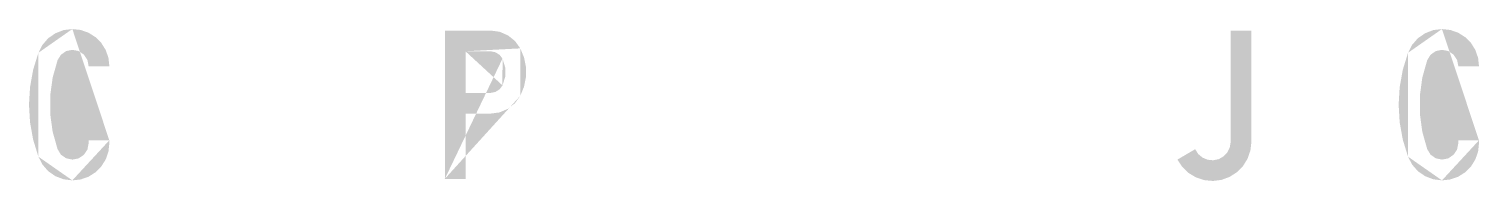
# Model space of a CAD drawing. Extents: x 154 to 1022, y -1349 to 247.
# Drawn here: x 483 to 1022, y -1349 to -1293 of the extents above.
import ezdxf

# ---------------------------------------------------------------- set-up
doc = ezdxf.new("R2010")
doc.units = 0
doc.header["$LTSCALE"] = 12
doc.header["$MEASUREMENT"] = 0
doc.layers.add('GREEN', color=84, linetype='CONTINUOUS')

msp = doc.modelspace()

# ---------------------------------------------------------------- hatches: boundary and pattern name
at = {"layer": 'GREEN'}
h = msp.add_hatch(color=256, dxfattribs=at)
h.paths.add_polyline_path([(513.11, -1335.14), (513.09, -1335.14)], flags=16)
edge = h.paths.add_edge_path()
edge.add_line((505.41, -1334.03), (513.11, -1334.03))
edge.add_line((513.11, -1334.03), (513.11, -1335.14))
edge.add_line((512.78, -1338.2), (513.11, -1335.14))
edge.add_line((512.78, -1338.2), (511.77, -1341.12))
edge.add_line((511.77, -1341.12), (510.12, -1343.72))
edge.add_line((510.12, -1343.72), (507.96, -1345.91))
edge.add_line((507.96, -1345.91), (505.35, -1347.56))
edge.add_line((505.35, -1347.56), (502.44, -1348.56))
edge.add_line((502.44, -1348.56), (499.37, -1348.9))
edge.add_line((499.37, -1348.9), (496.13, -1348.49))
edge.add_line((496.13, -1348.49), (493.06, -1347.33))
edge.add_line((493.06, -1347.33), (490.38, -1345.47))
edge.add_line((490.38, -1345.47), (488.24, -1343))
edge.add_line((488.24, -1343), (486.74, -1340.08))
edge.add_line((486.74, -1340.08), (484.81, -1333.82))
edge.add_line((484.81, -1333.82), (483.65, -1327.38))
edge.add_line((483.65, -1327.38), (483.26, -1320.83))
edge.add_line((483.26, -1320.83), (483.65, -1314.31))
edge.add_line((483.65, -1314.31), (484.81, -1307.86))
edge.add_line((484.81, -1307.86), (486.74, -1301.6))
edge.add_line((486.74, -1301.6), (488.24, -1298.69))
edge.add_line((488.24, -1298.69), (490.38, -1296.21))
edge.add_line((490.38, -1296.21), (493.06, -1294.36))
edge.add_line((493.06, -1294.36), (496.13, -1293.17))
edge.add_line((496.13, -1293.17), (499.37, -1292.79))
edge.add_line((499.37, -1292.79), (502.44, -1293.12))
edge.add_line((502.44, -1293.12), (505.35, -1294.13))
edge.add_line((505.35, -1294.13), (507.96, -1295.78))
edge.add_line((507.96, -1295.78), (510.12, -1297.94))
edge.add_line((510.12, -1297.94), (511.77, -1300.57))
edge.add_line((511.77, -1300.57), (512.78, -1303.48))
edge.add_line((512.78, -1303.48), (513.11, -1306.55))
edge.add_line((513.11, -1306.55), (505.41, -1306.55))
edge.add_line((505.41, -1306.55), (504.97, -1304.23))
edge.add_line((504.97, -1304.23), (503.65, -1302.25))
edge.add_line((503.65, -1302.25), (501.69, -1300.93))
edge.add_line((501.69, -1300.93), (499.37, -1300.49))
edge.add_line((499.37, -1300.49), (497.05, -1300.96))
edge.add_line((497.05, -1300.96), (495.12, -1302.32))
edge.add_line((495.12, -1302.32), (493.88, -1304.33))
edge.add_line((493.88, -1304.33), (492.05, -1310.8))
edge.add_line((492.05, -1310.8), (491.13, -1317.48))
edge.add_line((491.13, -1317.48), (491.13, -1324.21))
edge.add_line((491.13, -1324.21), (492.05, -1330.86))
edge.add_line((492.05, -1330.86), (493.88, -1337.33))
edge.add_line((493.88, -1337.33), (495.12, -1339.36))
edge.add_line((495.12, -1339.36), (497.05, -1340.7))
edge.add_line((497.05, -1340.7), (499.37, -1341.19))
edge.add_line((499.37, -1341.19), (501.69, -1340.73))
edge.add_line((501.69, -1340.73), (503.65, -1339.41))
edge.add_line((503.65, -1339.41), (504.97, -1337.46))
edge.add_line((504.97, -1337.46), (505.41, -1335.14))
edge.add_line((505.41, -1335.14), (505.41, -1334.03))
edge = h.paths.add_edge_path(flags=16)
edge.add_line((513.11, -1334.03), (513.09, -1334.03))
edge.add_line((499.37, -1292.79), (499.35, -1292.79))
edge.add_line((486.74, -1301.6), (486.72, -1301.6))
edge.add_line((486.74, -1340.08), (486.72, -1340.08))
edge.add_line((499.37, -1348.9), (499.35, -1348.9))
h = msp.add_hatch(color=256, dxfattribs=at)
h.paths.add_polyline_path([(654.78, -1301.03), (654.75, -1301.03)], flags=16)
edge = h.paths.add_edge_path(flags=17)
edge.add_line((645.42, -1316.45), (645.42, -1301.03))
edge.add_line((645.42, -1301.03), (654.78, -1301.03))
edge.add_line((656.53, -1301.4), (654.78, -1301.03))
edge.add_line((656.53, -1301.4), (658.07, -1302.35))
edge.add_line((658.07, -1302.35), (659.16, -1303.79))
edge.add_line((659.16, -1303.79), (660.16, -1307.04))
edge.add_line((660.16, -1307.04), (660.16, -1310.44))
edge.add_line((660.16, -1310.44), (659.16, -1313.69))
edge.add_line((659.16, -1313.69), (658.07, -1315.13))
edge.add_line((658.07, -1315.13), (656.53, -1316.09))
edge.add_line((656.53, -1316.09), (654.78, -1316.45))
edge.add_line((654.78, -1316.45), (645.42, -1316.45))
h.paths.add_polyline_path([(654.75, -1293.35), (654.78, -1293.35)], flags=16)
edge = h.paths.add_edge_path()
edge.add_line((645.42, -1348.33), (637.74, -1348.33))
edge.add_line((637.74, -1348.33), (637.74, -1293.35))
edge.add_line((637.74, -1293.35), (654.78, -1293.35))
edge.add_line((658.07, -1293.79), (654.78, -1293.35))
edge.add_line((658.07, -1293.79), (661.17, -1295.13))
edge.add_line((661.17, -1295.13), (663.8, -1297.22))
edge.add_line((663.8, -1297.22), (665.76, -1299.95))
edge.add_line((665.76, -1299.95), (667.15, -1303.33))
edge.add_line((667.15, -1303.33), (667.87, -1306.91))
edge.add_line((667.87, -1306.91), (667.87, -1310.57))
edge.add_line((667.87, -1310.57), (667.15, -1314.15))
edge.add_line((667.15, -1314.15), (665.76, -1317.53))
edge.add_line((665.76, -1317.53), (663.8, -1320.26))
edge.add_line((663.8, -1320.26), (661.17, -1322.35))
edge.add_line((661.17, -1322.35), (658.07, -1323.69))
edge.add_line((658.07, -1323.69), (654.78, -1324.13))
edge.add_line((654.78, -1324.13), (645.42, -1324.13))
edge.add_line((645.42, -1324.13), (645.42, -1348.33))
edge = h.paths.add_edge_path()
edge.add_line((645.42, -1301.03), (645.39, -1301.03))
edge.add_line((659.16, -1313.69), (659.13, -1313.69))
edge.add_line((659.16, -1303.79), (659.13, -1303.79))
edge.add_line((637.74, -1348.33), (637.71, -1348.33))
edge.add_line((665.76, -1317.53), (665.73, -1317.53))
edge.add_line((665.76, -1299.95), (665.73, -1299.95))
h = msp.add_hatch(color=256, dxfattribs=at)
h.paths.add_polyline_path([(654.78, -1301.03), (654.75, -1301.03)], flags=16)
edge = h.paths.add_edge_path(flags=17)
edge.add_line((645.42, -1316.45), (645.42, -1301.03))
edge.add_line((645.42, -1301.03), (654.78, -1301.03))
edge.add_line((656.53, -1301.4), (654.78, -1301.03))
edge.add_line((656.53, -1301.4), (658.07, -1302.35))
edge.add_line((658.07, -1302.35), (659.16, -1303.79))
edge.add_line((659.16, -1303.79), (660.16, -1307.04))
edge.add_line((660.16, -1307.04), (660.16, -1310.44))
edge.add_line((660.16, -1310.44), (659.16, -1313.69))
edge.add_line((659.16, -1313.69), (658.07, -1315.13))
edge.add_line((658.07, -1315.13), (656.53, -1316.09))
edge.add_line((656.53, -1316.09), (654.78, -1316.45))
edge.add_line((654.78, -1316.45), (645.42, -1316.45))
h.paths.add_polyline_path([(654.75, -1293.35), (654.78, -1293.35)], flags=16)
edge = h.paths.add_edge_path()
edge.add_line((645.42, -1348.33), (637.74, -1348.33))
edge.add_line((637.74, -1348.33), (637.74, -1293.35))
edge.add_line((637.74, -1293.35), (654.78, -1293.35))
edge.add_line((658.07, -1293.79), (654.78, -1293.35))
edge.add_line((658.07, -1293.79), (661.17, -1295.13))
edge.add_line((661.17, -1295.13), (663.8, -1297.22))
edge.add_line((663.8, -1297.22), (665.76, -1299.95))
edge.add_line((665.76, -1299.95), (667.15, -1303.33))
edge.add_line((667.15, -1303.33), (667.87, -1306.91))
edge.add_line((667.87, -1306.91), (667.87, -1310.57))
edge.add_line((667.87, -1310.57), (667.15, -1314.15))
edge.add_line((667.15, -1314.15), (665.76, -1317.53))
edge.add_line((665.76, -1317.53), (663.8, -1320.26))
edge.add_line((663.8, -1320.26), (661.17, -1322.35))
edge.add_line((661.17, -1322.35), (658.07, -1323.69))
edge.add_line((658.07, -1323.69), (654.78, -1324.13))
edge.add_line((654.78, -1324.13), (645.42, -1324.13))
edge.add_line((645.42, -1324.13), (645.42, -1348.33))
edge = h.paths.add_edge_path()
edge.add_line((645.42, -1301.03), (645.39, -1301.03))
edge.add_line((659.16, -1313.69), (659.13, -1313.69))
edge.add_line((659.16, -1303.79), (659.13, -1303.79))
edge.add_line((637.74, -1348.33), (637.71, -1348.33))
edge.add_line((665.76, -1317.53), (665.73, -1317.53))
edge.add_line((665.76, -1299.95), (665.73, -1299.95))
h = msp.add_hatch(color=256, dxfattribs=at)
h.paths.add_polyline_path([(929.65, -1334.59), (929.62, -1334.59)], flags=16)
edge = h.paths.add_edge_path()
edge.add_line((929.65, -1293.35), (929.65, -1334.59))
edge.add_line((929.31, -1336.63), (929.65, -1334.59))
edge.add_line((929.31, -1336.63), (928.41, -1338.51))
edge.add_line((928.41, -1338.51), (926.97, -1340.01))
edge.add_line((926.97, -1340.01), (925.16, -1341.04))
edge.add_line((925.16, -1341.04), (923.13, -1341.45))
edge.add_line((923.13, -1341.45), (921.06, -1341.24))
edge.add_line((921.06, -1341.24), (919.16, -1340.45))
edge.add_line((919.16, -1340.45), (917.56, -1339.1))
edge.add_line((917.56, -1339.1), (916.45, -1337.33))
edge.add_line((916.45, -1337.33), (909.85, -1341.19))
edge.add_line((909.85, -1341.19), (911.63, -1343.87))
edge.add_line((911.63, -1343.87), (913.95, -1346.12))
edge.add_line((913.95, -1346.12), (916.71, -1347.79))
edge.add_line((916.71, -1347.79), (919.78, -1348.8))
edge.add_line((919.78, -1348.8), (923, -1349.11))
edge.add_line((923, -1349.11), (926.19, -1348.72))
edge.add_line((926.19, -1348.72), (929.21, -1347.61))
edge.add_line((929.21, -1347.61), (931.94, -1345.88))
edge.add_line((931.94, -1345.88), (934.21, -1343.59))
edge.add_line((934.21, -1343.59), (935.91, -1340.83))
edge.add_line((935.91, -1340.83), (936.97, -1337.79))
edge.add_line((936.97, -1337.79), (937.33, -1334.59))
edge.add_line((937.33, -1334.59), (937.33, -1293.35))
edge.add_line((937.33, -1293.35), (929.65, -1293.35))
edge = h.paths.add_edge_path(flags=16)
edge.add_line((937.33, -1334.59), (937.3, -1334.59))
edge.add_line((937.33, -1334.59), (937.3, -1334.59))
edge = h.paths.add_edge_path(flags=16)
edge.add_line((916.45, -1337.33), (916.42, -1337.33))
h = msp.add_hatch(color=256, dxfattribs=at)
h.paths.add_polyline_path([(1021.87, -1335.14), (1021.85, -1335.14)], flags=16)
edge = h.paths.add_edge_path()
edge.add_line((1014.19, -1334.03), (1021.87, -1334.03))
edge.add_line((1021.87, -1334.03), (1021.87, -1335.14))
edge.add_line((1021.54, -1338.2), (1021.87, -1335.14))
edge.add_line((1021.54, -1338.2), (1020.53, -1341.12))
edge.add_line((1020.53, -1341.12), (1018.91, -1343.72))
edge.add_line((1018.91, -1343.72), (1016.72, -1345.91))
edge.add_line((1016.72, -1345.91), (1014.11, -1347.56))
edge.add_line((1014.11, -1347.56), (1011.2, -1348.56))
edge.add_line((1011.2, -1348.56), (1008.13, -1348.9))
edge.add_line((1008.13, -1348.9), (1004.89, -1348.49))
edge.add_line((1004.89, -1348.49), (1001.85, -1347.33))
edge.add_line((1001.85, -1347.33), (999.14, -1345.47))
edge.add_line((999.14, -1345.47), (997, -1343))
edge.add_line((997, -1343), (995.5, -1340.08))
edge.add_line((995.5, -1340.08), (993.57, -1333.82))
edge.add_line((993.57, -1333.82), (992.41, -1327.38))
edge.add_line((992.41, -1327.38), (992.02, -1320.83))
edge.add_line((992.02, -1320.83), (992.41, -1314.31))
edge.add_line((992.41, -1314.31), (993.57, -1307.86))
edge.add_line((993.57, -1307.86), (995.5, -1301.6))
edge.add_line((995.5, -1301.6), (997, -1298.69))
edge.add_line((997, -1298.69), (999.14, -1296.21))
edge.add_line((999.14, -1296.21), (1001.85, -1294.36))
edge.add_line((1001.85, -1294.36), (1004.89, -1293.17))
edge.add_line((1004.89, -1293.17), (1008.13, -1292.79))
edge.add_line((1008.13, -1292.79), (1011.2, -1293.12))
edge.add_line((1011.2, -1293.12), (1014.11, -1294.13))
edge.add_line((1014.11, -1294.13), (1016.72, -1295.78))
edge.add_line((1016.72, -1295.78), (1018.91, -1297.94))
edge.add_line((1018.91, -1297.94), (1020.53, -1300.57))
edge.add_line((1020.53, -1300.57), (1021.54, -1303.48))
edge.add_line((1021.54, -1303.48), (1021.87, -1306.55))
edge.add_line((1021.87, -1306.55), (1014.19, -1306.55))
edge.add_line((1014.19, -1306.55), (1013.73, -1304.23))
edge.add_line((1013.73, -1304.23), (1012.41, -1302.25))
edge.add_line((1012.41, -1302.25), (1010.45, -1300.93))
edge.add_line((1010.45, -1300.93), (1008.13, -1300.49))
edge.add_line((1008.13, -1300.49), (1005.81, -1300.96))
edge.add_line((1005.81, -1300.96), (1003.88, -1302.32))
edge.add_line((1003.88, -1302.32), (1002.64, -1304.33))
edge.add_line((1002.64, -1304.33), (1000.81, -1310.8))
edge.add_line((1000.81, -1310.8), (999.91, -1317.48))
edge.add_line((999.91, -1317.48), (999.91, -1324.21))
edge.add_line((999.91, -1324.21), (1000.81, -1330.86))
edge.add_line((1000.81, -1330.86), (1002.64, -1337.33))
edge.add_line((1002.64, -1337.33), (1003.88, -1339.36))
edge.add_line((1003.88, -1339.36), (1005.81, -1340.7))
edge.add_line((1005.81, -1340.7), (1008.13, -1341.19))
edge.add_line((1008.13, -1341.19), (1010.45, -1340.73))
edge.add_line((1010.45, -1340.73), (1012.41, -1339.41))
edge.add_line((1012.41, -1339.41), (1013.73, -1337.46))
edge.add_line((1013.73, -1337.46), (1014.19, -1335.14))
edge.add_line((1014.19, -1335.14), (1014.19, -1334.03))
edge = h.paths.add_edge_path(flags=16)
edge.add_line((1021.87, -1334.03), (1021.85, -1334.03))
edge.add_line((1008.13, -1292.79), (1008.11, -1292.79))
edge.add_line((995.5, -1301.6), (995.48, -1301.6))
edge.add_line((995.5, -1340.08), (995.48, -1340.08))
edge.add_line((1008.13, -1348.9), (1008.11, -1348.9))

doc.saveas('drawing.dxf')
